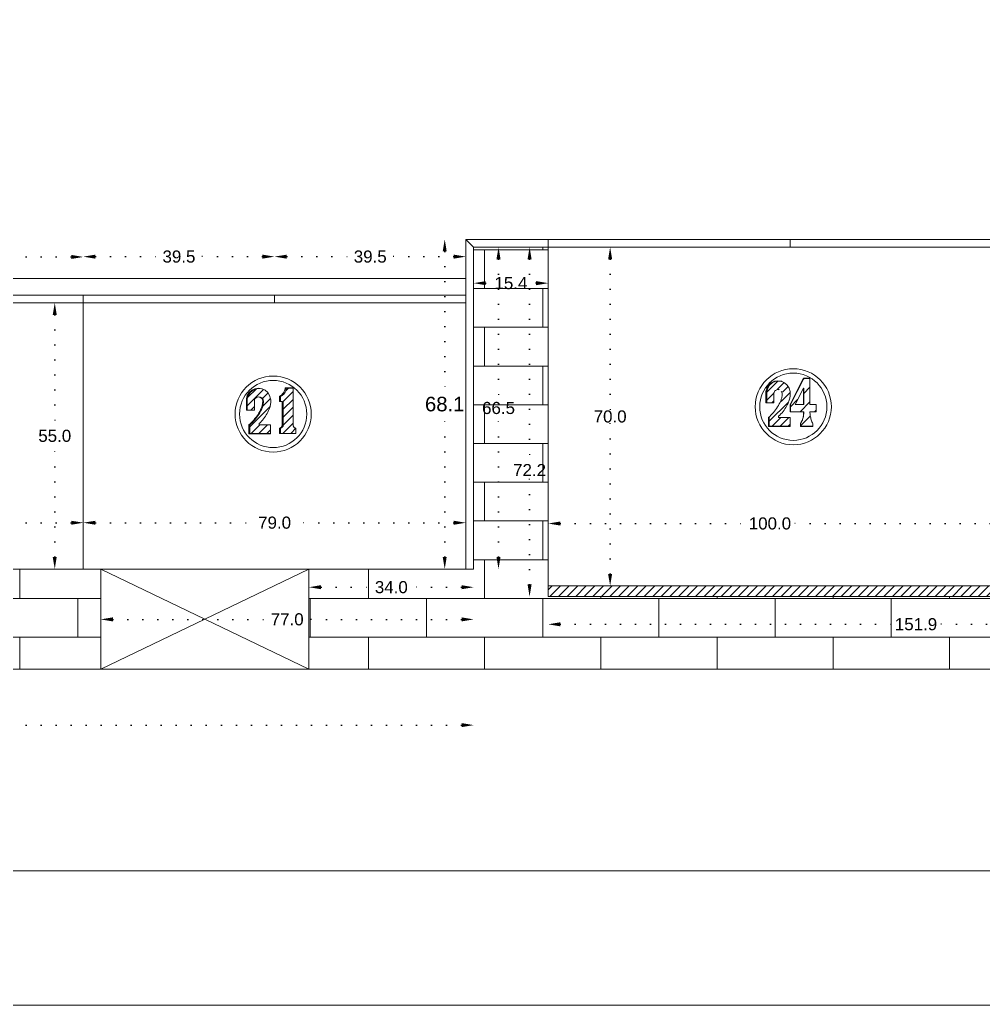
# Model space of a CAD drawing. Header units: inches. Extents: x 104 to 9740, y 936 to 6735.
# Drawn here: x 8268 to 8467, y 1796.2 to 1999.8 of the extents above; entities that cross this region are included whole.
import ezdxf

# ---------------------------------------------------------------- set-up
doc = ezdxf.new("R2010")
doc.units = ezdxf.units.IN
doc.header["$MEASUREMENT"] = 0
doc.linetypes.add('ACAD_ISO07W100', pattern=[3, 0, -3])
doc.styles.get("Standard").update_dxf_attribs({"font": 'arial.ttf'})
doc.dimstyles.new('Copy of Standard', dxfattribs={"dimtxt": 2.5, "dimasz": 2.5, "dimexe": 0.18, "dimexo": 0.0625, "dimgap": 0.09, "dimtad": 0, "dimtih": 1, "dimtoh": 1, "dimdec": 1, "dimzin": 0, "dimdsep": 46, "dimtxsty": 'Standard', "dimcen": 0.09, "dimse1": 1, "dimse2": 1, "dimadec": 0, "dimazin": 0, "dimtfac": 1, "dimtdec": 1, "dimtix": 1, "dimtofl": 0, "dimtmove": 0, "dimatfit": 3, "dimfxl": 1, "dimtolj": 1, "dimtzin": 0, "dimarcsym": 0})
doc.dimstyles.get("Standard").update_dxf_attribs({"dimtxt": 3, "dimasz": 2.5, "dimexe": 0.18, "dimexo": 0.0625, "dimgap": 0.09, "dimtad": 0, "dimtih": 1, "dimtoh": 1, "dimdec": 1, "dimzin": 0, "dimdsep": 46, "dimtxsty": 'Standard', "dimcen": 0.09, "dimse1": 1, "dimse2": 1, "dimadec": 0, "dimazin": 0, "dimtfac": 1, "dimtdec": 1, "dimtix": 1, "dimtofl": 0, "dimtmove": 0, "dimatfit": 0, "dimfxl": 1, "dimtolj": 1, "dimtzin": 0, "dimarcsym": 0})
pattern_1 = [(45, (7660.8823, 2491.3944), (-0.8148213, 0.8148213), [])]

# ---------------------------------------------------------------- blocks, each defined once
blk = doc.blocks.new('*D27')
at = {"color": 0, "linetype": 'ACAD_ISO07W100', "lineweight": -2, "transparency": 16777216}
for p, q in [((8096.45, 1854.07), (8223.52, 1854.07)), ((8359.25, 1854.07), (8232.18, 1854.07))]:
    blk.add_line(p, q, dxfattribs=at)
at = {"color": 0, "transparency": 16777216}
for points in [[(8096.45, 1854.49), (8096.45, 1853.65), (8093.95, 1854.07)], [(8359.25, 1854.49), (8359.25, 1853.65), (8361.75, 1854.07)]]:
    blk.add_solid(points, dxfattribs=at)
at = {"layer": 'Defpoints', "color": 0, "transparency": 16777216}
for p in [(8093.95, 1886.32), (8361.75, 1886.32), (8361.75, 1854.07)]:
    blk.add_point(p, dxfattribs=at)
at = {"color": 0, "lineweight": 20, "transparency": 16777216, "insert": (8227.85, 1854.07), "char_height": 2.5, "attachment_point": 5}
blk.add_mtext('\\A1;267.8', dxfattribs=at)
blk = doc.blocks.new('*D28')
at = {"color": 0, "linetype": 'ACAD_ISO07W100', "lineweight": -2, "transparency": 16777216}
for p, q in [((8366.89, 1950.32), (8366.89, 1920.94)), ((8366.89, 1888.82), (8366.89, 1918.21))]:
    blk.add_line(p, q, dxfattribs=at)
at = {"color": 0, "transparency": 16777216}
for points in [[(8366.47, 1950.32), (8367.3, 1950.32), (8366.89, 1952.82)], [(8366.47, 1888.82), (8367.3, 1888.82), (8366.89, 1886.32)]]:
    blk.add_solid(points, dxfattribs=at)
at = {"layer": 'Defpoints', "color": 0, "transparency": 16777216}
for p in [(8361.75, 1952.82), (8366.89, 1952.82), (8361.75, 1886.32)]:
    blk.add_point(p, dxfattribs=at)
at = {"color": 0, "lineweight": 20, "transparency": 16777216, "insert": (8366.89, 1919.57), "char_height": 2.5, "attachment_point": 5}
blk.add_mtext('\\A1;66.5', dxfattribs=at)
blk = doc.blocks.new('*D29')
at = {"color": 0, "linetype": 'ACAD_ISO07W100', "lineweight": -2, "transparency": 16777216}
for p, q in [((8364.25, 1945.37), (8366.24, 1945.37)), ((8374.65, 1945.37), (8372.66, 1945.37))]:
    blk.add_line(p, q, dxfattribs=at)
at = {"color": 0, "transparency": 16777216}
for points in [[(8364.25, 1945.79), (8364.25, 1944.95), (8361.75, 1945.37)], [(8374.65, 1945.79), (8374.65, 1944.95), (8377.15, 1945.37)]]:
    blk.add_solid(points, dxfattribs=at)
at = {"layer": 'Defpoints', "color": 0, "transparency": 16777216}
for p in [(8361.75, 1952.82), (8377.15, 1952.82), (8377.15, 1945.37)]:
    blk.add_point(p, dxfattribs=at)
at = {"color": 0, "lineweight": 20, "transparency": 16777216, "insert": (8369.45, 1945.37), "char_height": 2.5, "attachment_point": 5}
blk.add_mtext('\\A1;15.4', dxfattribs=at)
blk = doc.blocks.new('*D30')
at = {"color": 0, "linetype": 'ACAD_ISO07W100', "lineweight": -2, "transparency": 16777216}
for p, q in [((8373.3, 1950.32), (8373.3, 1908.1)), ((8373.3, 1883.12), (8373.3, 1905.41))]:
    blk.add_line(p, q, dxfattribs=at)
at = {"color": 0, "transparency": 16777216}
for points in [[(8372.89, 1950.32), (8373.72, 1950.32), (8373.3, 1952.82)], [(8372.89, 1883.12), (8373.72, 1883.12), (8373.3, 1880.62)]]:
    blk.add_solid(points, dxfattribs=at)
at = {"layer": 'Defpoints', "color": 0, "transparency": 16777216}
for p in [(8377.15, 1952.82), (8373.3, 1880.62), (8377.15, 1880.62)]:
    blk.add_point(p, dxfattribs=at)
at = {"color": 0, "lineweight": 20, "transparency": 16777216, "insert": (8373.3, 1906.76), "char_height": 2.5, "attachment_point": 5}
blk.add_mtext('\\A1;72.2', dxfattribs=at)
blk = doc.blocks.new('*D35')
at = {"color": 0, "linetype": 'ACAD_ISO07W100', "lineweight": -2, "transparency": 16777216}
for p, q in [((8330.25, 1882.56), (8341.42, 1882.56)), ((8359.25, 1882.56), (8348.08, 1882.56))]:
    blk.add_line(p, q, dxfattribs=at)
at = {"color": 0, "transparency": 16777216}
for points in [[(8330.25, 1882.98), (8330.25, 1882.14), (8327.75, 1882.56)], [(8359.25, 1882.98), (8359.25, 1882.14), (8361.75, 1882.56)]]:
    blk.add_solid(points, dxfattribs=at)
at = {"layer": 'Defpoints', "color": 0, "transparency": 16777216}
for p in [(8327.75, 1886.32), (8361.75, 1886.32), (8327.75, 1882.56)]:
    blk.add_point(p, dxfattribs=at)
at = {"color": 0, "lineweight": 20, "transparency": 16777216, "insert": (8344.75, 1882.56), "char_height": 2.5, "attachment_point": 5}
blk.add_mtext('\\A1;34.0', dxfattribs=at)
blk = doc.blocks.new('*D36')
at = {"color": 0, "linetype": 'ACAD_ISO07W100', "lineweight": -2, "transparency": 16777216}
for p, q in [((8287.25, 1875.91), (8319.93, 1875.91)), ((8359.25, 1875.91), (8326.57, 1875.91))]:
    blk.add_line(p, q, dxfattribs=at)
at = {"color": 0, "transparency": 16777216}
for points in [[(8287.25, 1876.33), (8287.25, 1875.49), (8284.75, 1875.91)], [(8359.25, 1876.33), (8359.25, 1875.49), (8361.75, 1875.91)]]:
    blk.add_solid(points, dxfattribs=at)
at = {"layer": 'Defpoints', "color": 0, "transparency": 16777216}
for p in [(8284.75, 1886.32), (8361.75, 1886.32), (8284.75, 1875.91)]:
    blk.add_point(p, dxfattribs=at)
at = {"color": 0, "lineweight": 20, "transparency": 16777216, "insert": (8323.25, 1875.91), "char_height": 2.5, "attachment_point": 5}
blk.add_mtext('\\A1;77.0', dxfattribs=at)
blk = doc.blocks.new('*D37')
at = {"color": 0, "linetype": 'ACAD_ISO07W100', "lineweight": -2, "transparency": 16777216}
for p, q in [((8379.65, 1874.9), (8448.91, 1874.9)), ((8526.55, 1874.9), (8457.29, 1874.9))]:
    blk.add_line(p, q, dxfattribs=at)
at = {"color": 0, "transparency": 16777216}
for points in [[(8379.65, 1875.31), (8379.65, 1874.48), (8377.15, 1874.9)], [(8526.55, 1875.31), (8526.55, 1874.48), (8529.05, 1874.9)]]:
    blk.add_solid(points, dxfattribs=at)
at = {"layer": 'Defpoints', "color": 0, "transparency": 16777216}
for p in [(8377.15, 1880.62), (8529.05, 1880.62), (8529.05, 1874.9)]:
    blk.add_point(p, dxfattribs=at)
at = {"color": 0, "lineweight": 20, "transparency": 16777216, "insert": (8453.1, 1874.9), "char_height": 2.5, "attachment_point": 5}
blk.add_mtext('\\A1;151.9', dxfattribs=at)
blk = doc.blocks.new('*D39')
at = {"color": 0, "linetype": 'ACAD_ISO07W100', "lineweight": -2, "transparency": 16777216}
for p, q in [((8283.65, 1950.85), (8297.55, 1950.85)), ((8318.15, 1950.85), (8304.24, 1950.85))]:
    blk.add_line(p, q, dxfattribs=at)
at = {"color": 0, "transparency": 16777216}
for points in [[(8283.65, 1951.26), (8283.65, 1950.43), (8281.15, 1950.85)], [(8318.15, 1951.26), (8318.15, 1950.43), (8320.65, 1950.85)]]:
    blk.add_solid(points, dxfattribs=at)
at = {"layer": 'Defpoints', "color": 0, "transparency": 16777216}
for p in [(8281.15, 1950.85), (8281.15, 1942.92), (8320.65, 1942.92)]:
    blk.add_point(p, dxfattribs=at)
at = {"color": 0, "lineweight": 20, "transparency": 16777216, "insert": (8300.9, 1950.85), "char_height": 2.5, "attachment_point": 5}
blk.add_mtext('\\A1;39.5', dxfattribs=at)
blk = doc.blocks.new('*D40')
at = {"color": 0, "linetype": 'ACAD_ISO07W100', "lineweight": -2, "transparency": 16777216}
for p, q in [((8323.15, 1950.85), (8337.05, 1950.85)), ((8357.65, 1950.85), (8343.74, 1950.85))]:
    blk.add_line(p, q, dxfattribs=at)
at = {"color": 0, "transparency": 16777216}
for points in [[(8323.15, 1951.26), (8323.15, 1950.43), (8320.65, 1950.85)], [(8357.65, 1951.26), (8357.65, 1950.43), (8360.15, 1950.85)]]:
    blk.add_solid(points, dxfattribs=at)
at = {"layer": 'Defpoints', "color": 0, "transparency": 16777216}
for p in [(8360.15, 1954.42), (8320.65, 1950.85), (8320.65, 1942.92)]:
    blk.add_point(p, dxfattribs=at)
at = {"color": 0, "lineweight": 20, "transparency": 16777216, "insert": (8340.4, 1950.85), "char_height": 2.5, "attachment_point": 5}
blk.add_mtext('\\A1;39.5', dxfattribs=at)
blk = doc.blocks.new('*D41')
at = {"color": 0, "linetype": 'ACAD_ISO07W100', "lineweight": -2, "transparency": 16777216}
for p, q in [((8163.65, 1895.88), (8216.96, 1895.88)), ((8278.65, 1895.88), (8225.34, 1895.88))]:
    blk.add_line(p, q, dxfattribs=at)
at = {"color": 0, "transparency": 16777216}
for points in [[(8163.65, 1896.29), (8163.65, 1895.46), (8161.15, 1895.88)], [(8278.65, 1896.29), (8278.65, 1895.46), (8281.15, 1895.88)]]:
    blk.add_solid(points, dxfattribs=at)
at = {"layer": 'Defpoints', "color": 0, "transparency": 16777216}
for p in [(8161.15, 1895.88), (8161.15, 1886.32), (8281.15, 1886.32)]:
    blk.add_point(p, dxfattribs=at)
at = {"color": 0, "lineweight": 20, "transparency": 16777216, "insert": (8221.15, 1895.88), "char_height": 2.5, "attachment_point": 5}
blk.add_mtext('\\A1;120.0', dxfattribs=at)
blk = doc.blocks.new('*D42')
at = {"color": 0, "linetype": 'ACAD_ISO07W100', "lineweight": -2, "transparency": 16777216}
for p, q in [((8283.65, 1895.88), (8317.33, 1895.88)), ((8357.65, 1895.88), (8323.97, 1895.88))]:
    blk.add_line(p, q, dxfattribs=at)
at = {"color": 0, "transparency": 16777216}
for points in [[(8283.65, 1896.29), (8283.65, 1895.46), (8281.15, 1895.88)], [(8357.65, 1896.29), (8357.65, 1895.46), (8360.15, 1895.88)]]:
    blk.add_solid(points, dxfattribs=at)
at = {"layer": 'Defpoints', "color": 0, "transparency": 16777216}
for p in [(8281.15, 1895.88), (8281.15, 1886.32), (8360.15, 1886.32)]:
    blk.add_point(p, dxfattribs=at)
at = {"color": 0, "lineweight": 20, "transparency": 16777216, "insert": (8320.65, 1895.88), "char_height": 2.5, "attachment_point": 5}
blk.add_mtext('\\A1;79.0', dxfattribs=at)
blk = doc.blocks.new('*D45')
at = {"color": 0, "linetype": 'ACAD_ISO07W100', "lineweight": -2, "transparency": 16777216}
for p, q in [((8243.65, 1950.78), (8257.77, 1950.78)), ((8278.65, 1950.78), (8264.53, 1950.78))]:
    blk.add_line(p, q, dxfattribs=at)
at = {"color": 0, "transparency": 16777216}
for points in [[(8243.65, 1951.2), (8243.65, 1950.37), (8241.15, 1950.78)], [(8278.65, 1951.2), (8278.65, 1950.37), (8281.15, 1950.78)]]:
    blk.add_solid(points, dxfattribs=at)
at = {"layer": 'Defpoints', "color": 0, "transparency": 16777216}
for p in [(8281.15, 1950.78), (8241.15, 1942.92), (8281.15, 1942.92)]:
    blk.add_point(p, dxfattribs=at)
at = {"color": 0, "lineweight": 20, "transparency": 16777216, "insert": (8261.15, 1950.78), "char_height": 2.5, "attachment_point": 5}
blk.add_mtext('\\A1;40.0', dxfattribs=at)
blk = doc.blocks.new('*D91')
at = {"color": 0, "linetype": 'ACAD_ISO07W100', "lineweight": -2, "transparency": 16777216}
for p, q in [((8379.65, 1895.72), (8418.76, 1895.72)), ((8474.65, 1895.72), (8427.13, 1895.72))]:
    blk.add_line(p, q, dxfattribs=at)
at = {"color": 0, "transparency": 16777216}
for points in [[(8379.65, 1896.13), (8379.65, 1895.3), (8377.15, 1895.72)], [(8474.65, 1896.13), (8474.65, 1895.3), (8477.15, 1895.72)]]:
    blk.add_solid(points, dxfattribs=at)
at = {"layer": 'Defpoints', "color": 0, "transparency": 16777216}
for p in [(8377.15, 1954.42), (8477.15, 1952.82), (8477.15, 1895.72)]:
    blk.add_point(p, dxfattribs=at)
at = {"color": 0, "lineweight": 20, "transparency": 16777216, "insert": (8422.94, 1895.72), "char_height": 2.5, "attachment_point": 5}
blk.add_mtext('\\A1;100.0', dxfattribs=at)
blk = doc.blocks.new('*D92')
at = {"color": 0, "linetype": 'ACAD_ISO07W100', "lineweight": -2, "transparency": 16777216}
for p, q in [((8389.94, 1950.32), (8389.94, 1919.19)), ((8389.94, 1885.32), (8389.94, 1916.46))]:
    blk.add_line(p, q, dxfattribs=at)
at = {"color": 0, "transparency": 16777216}
for points in [[(8389.52, 1950.32), (8390.35, 1950.32), (8389.94, 1952.82)], [(8389.52, 1885.32), (8390.35, 1885.32), (8389.94, 1882.82)]]:
    blk.add_solid(points, dxfattribs=at)
at = {"layer": 'Defpoints', "color": 0, "transparency": 16777216}
for p in [(8377.15, 1952.82), (8389.94, 1952.82), (8377.15, 1882.82)]:
    blk.add_point(p, dxfattribs=at)
at = {"color": 0, "lineweight": 20, "transparency": 16777216, "insert": (8389.94, 1917.82), "char_height": 2.5, "attachment_point": 5}
blk.add_mtext('\\A1;70.0', dxfattribs=at)
blk = doc.blocks.new('*D712')
at = {"color": 0, "linetype": 'ACAD_ISO07W100', "lineweight": -2, "transparency": 16777216}
for p, q in [((8275.25, 1938.82), (8275.25, 1915.19)), ((8275.25, 1888.82), (8275.25, 1912.46))]:
    blk.add_line(p, q, dxfattribs=at)
at = {"color": 0, "transparency": 16777216}
for points in [[(8274.83, 1938.82), (8275.66, 1938.82), (8275.25, 1941.32)], [(8274.83, 1888.82), (8275.66, 1888.82), (8275.25, 1886.32)]]:
    blk.add_solid(points, dxfattribs=at)
at = {"layer": 'Defpoints', "color": 0, "transparency": 16777216}
for p in [(8281.15, 1941.32), (8275.25, 1886.32), (8281.15, 1886.32)]:
    blk.add_point(p, dxfattribs=at)
at = {"color": 0, "lineweight": 20, "transparency": 16777216, "insert": (8275.25, 1913.82), "char_height": 2.5, "attachment_point": 5}
blk.add_mtext('\\A1;55.0', dxfattribs=at)
blk = doc.blocks.new('*D857')
at = {"color": 0, "linetype": 'ACAD_ISO07W100', "lineweight": -2, "transparency": 16777216}
for p, q in [((8355.78, 1951.92), (8355.78, 1921.99)), ((8355.78, 1888.82), (8355.78, 1918.75))]:
    blk.add_line(p, q, dxfattribs=at)
at = {"color": 0, "transparency": 16777216}
for points in [[(8355.36, 1951.92), (8356.19, 1951.92), (8355.78, 1954.42)], [(8355.36, 1888.82), (8356.19, 1888.82), (8355.78, 1886.32)]]:
    blk.add_solid(points, dxfattribs=at)
at = {"layer": 'Defpoints', "color": 0, "transparency": 16777216}
for p in [(8355.78, 1954.42), (8360.15, 1954.42), (8360.15, 1886.32)]:
    blk.add_point(p, dxfattribs=at)
at = {"color": 0, "lineweight": 20, "transparency": 16777216, "insert": (8355.78, 1920.37), "char_height": 3, "attachment_point": 5}
blk.add_mtext('\\A1;68.1', dxfattribs=at)

msp = doc.modelspace()

# ---------------------------------------------------------------- hatches: boundary and pattern name
at = {"lineweight": 20}
h = msp.add_hatch(dxfattribs=at)
h.set_pattern_fill('AR-BRSTD', color=256, scale=3)
h.paths.add_polyline_path([(8166.45, 2354.42), (8166.45, 2339.62), (8201.95, 2339.62), (8201.95, 2297.22), (8337.45, 2297.22), (8337.45, 2339.72), (8382.65, 2339.72), (8382.65, 2279.22), (8398.35, 2279.22), (8398.35, 2354.42)])
h.paths.add_polyline_path([(7995.45, 2354.42), (7995.45, 2279.72), (8009.85, 2279.72), (8009.85, 2339.62), (8166.45, 2339.62), (8166.45, 2354.42)])
h.paths.add_polyline_path([(7910.25, 2129.02), (7925.25, 2129.02), (7925.25, 2179.02), (8009.85, 2179.02), (8009.85, 2195.42), (7910.25, 2195.42)])
h.paths.add_polyline_path([(8118.95, 1865.62), (8118.95, 1886.32), (8093.95, 1886.32), (8093.95, 1980.22), (7925.25, 1980.22), (7925.25, 2129.02), (7910.25, 2129.02), (7910.25, 1865.62)])
h.paths.add_polyline_path([(8284.75, 1865.62), (8284.75, 1886.32), (8230.95, 1886.32), (8230.95, 1865.62)])
h.paths.add_polyline_path([(8153.95, 1886.32), (8153.95, 1865.62), (8185.95, 1865.62), (8185.95, 1886.32)])
h.paths.add_polyline_path([(8383.91, 2280.65), (8391.96, 2280.65), (8391.96, 2285.8), (8383.91, 2285.8)], flags=24)
h.paths.add_polyline_path([(8383.18, 2306.88), (8391.23, 2306.88), (8391.23, 2312.03), (8383.18, 2312.03)], flags=24)
h.paths.add_polyline_path([(8356.1, 2342.38), (8364.14, 2342.38), (8364.14, 2347.53), (8356.1, 2347.53)], flags=24)
h.paths.add_polyline_path([(8326.72, 2315.88), (8334.77, 2315.88), (8334.77, 2321.03), (8326.72, 2321.03)], flags=24)
h.paths.add_polyline_path([(8209.66, 2315.81), (8217.7, 2315.81), (8217.7, 2320.96), (8209.66, 2320.96)], flags=24)
h.paths.add_polyline_path([(8180.17, 2347.97), (8188.22, 2347.97), (8188.22, 2353.12), (8180.17, 2353.12)], flags=24)
h.paths.add_polyline_path([(8264.58, 2302.43), (8274.57, 2302.43), (8274.57, 2307.59), (8264.58, 2307.59)], flags=24)
h.paths.add_polyline_path([(8101.03, 2341.58), (8111.02, 2341.58), (8111.02, 2346.73), (8101.03, 2346.73)], flags=24)
h.paths.add_polyline_path([(8001.37, 2307.08), (8009.42, 2307.08), (8009.42, 2312.23), (8001.37, 2312.23)], flags=24)
h.paths.add_polyline_path([(7997.77, 2281.94), (8005.82, 2281.94), (8005.82, 2287.09), (7997.77, 2287.09)], flags=24)
h.paths.add_polyline_path([(7999.33, 2184.63), (8007.38, 2184.63), (8007.38, 2189.78), (7999.33, 2189.78)], flags=24)
h.paths.add_polyline_path([(7963.54, 2181), (7971.58, 2181), (7971.58, 2186.15), (7963.54, 2186.15)], flags=24)
h.paths.add_polyline_path([(7914.86, 2151.43), (7922.91, 2151.43), (7922.91, 2156.58), (7914.86, 2156.58)], flags=24)
h.paths.add_polyline_path([(7910.56, 2077.03), (7920.55, 2077.03), (7920.55, 2082.18), (7910.56, 2082.18)], flags=24)
h.paths.add_polyline_path([(8004.49, 1967.93), (8014.48, 1967.93), (8014.48, 1973.08), (8004.49, 1973.08)], flags=24)
h.paths.add_polyline_path([(8080.35, 1930.68), (8088.4, 1930.68), (8088.4, 1935.83), (8080.35, 1935.83)], flags=24)
h.paths.add_polyline_path([(8102.46, 1878.61), (8110.51, 1878.61), (8110.51, 1883.76), (8102.46, 1883.76)], flags=24)
h.paths.add_polyline_path([(8001.29, 1973.19), (8009.33, 1973.19), (8009.33, 1978.34), (8001.29, 1978.34)], flags=24)
h.paths.add_polyline_path([(8416.47, 2314.23), (8424.51, 2314.23), (8424.51, 2319.38), (8416.47, 2319.38)], flags=9)
h.paths.add_polyline_path([(7974.37, 2314.46), (7982.42, 2314.46), (7982.42, 2319.61), (7974.37, 2319.61)], flags=9)
h.paths.add_polyline_path([(8191.22, 2358.59), (8201.21, 2358.59), (8201.21, 2363.74), (8191.22, 2363.74)], flags=9)
h.paths.add_polyline_path([(7984.73, 2234.98), (7992.78, 2234.98), (7992.78, 2240.13), (7984.73, 2240.13)], flags=9)
h.paths.add_polyline_path([(8222.88, 1851.48), (8232.87, 1851.48), (8232.87, 1856.63), (8222.88, 1856.63)], flags=9)
h.paths.add_polyline_path([(8362.87, 1916.98), (8370.91, 1916.98), (8370.91, 1922.13), (8362.87, 1922.13)], flags=9)
h.paths.add_polyline_path([(8365.32, 1942.77), (8373.37, 1942.77), (8373.37, 1947.93), (8365.32, 1947.93)], flags=9)
h.paths.add_polyline_path([(8369.29, 1904.14), (8377.34, 1904.14), (8377.34, 1909.29), (8369.29, 1909.29)], flags=9)
h.paths.add_polyline_path([(8119.94, 1870.03), (8127.99, 1870.03), (8127.99, 1875.18), (8119.94, 1875.18)], flags=9)
h.paths.add_polyline_path([(8135.94, 1865.83), (8143.98, 1865.83), (8143.98, 1870.98), (8135.94, 1870.98)], flags=9)
h.paths.add_polyline_path([(8157.35, 1858.18), (8167.34, 1858.18), (8167.34, 1863.33), (8157.35, 1863.33)], flags=9)
h.paths.add_polyline_path([(8340.74, 1879.97), (8348.78, 1879.97), (8348.78, 1885.12), (8340.74, 1885.12)], flags=9)
h.paths.add_polyline_path([(8319.23, 1873.32), (8327.27, 1873.32), (8327.27, 1878.47), (8319.23, 1878.47)], flags=9)
h.paths.add_polyline_path([(8447.99, 1872.3), (8457.98, 1872.3), (8457.98, 1877.46), (8447.99, 1877.46)], flags=9)
h.paths.add_polyline_path([(8557.49, 1898.87), (8565.54, 1898.87), (8565.54, 1904.03), (8557.49, 1904.03)], flags=9)
h.paths.add_polyline_path([(8532.68, 1894.18), (8540.72, 1894.18), (8540.72, 1899.33), (8532.68, 1899.33)], flags=9)
h.paths.add_polyline_path([(8582.93, 1886.68), (8590.98, 1886.68), (8590.98, 1891.83), (8582.93, 1891.83)], flags=9)
h.paths.add_polyline_path([(8296.87, 1948.26), (8304.92, 1948.26), (8304.92, 1953.41), (8296.87, 1953.41)], flags=9)
h.paths.add_polyline_path([(8336.37, 1948.26), (8344.42, 1948.26), (8344.42, 1953.41), (8336.37, 1953.41)], flags=9)
h.paths.add_polyline_path([(8216.05, 1893.28), (8226.04, 1893.28), (8226.04, 1898.43), (8216.05, 1898.43)], flags=9)
h.paths.add_polyline_path([(8316.63, 1893.28), (8324.67, 1893.28), (8324.67, 1898.43), (8316.63, 1898.43)], flags=9)
h.paths.add_polyline_path([(8177.19, 1948.19), (8185.23, 1948.19), (8185.23, 1953.34), (8177.19, 1953.34)], flags=9)
h.paths.add_polyline_path([(8217.19, 1948.19), (8225.23, 1948.19), (8225.23, 1953.34), (8217.19, 1953.34)], flags=9)
h.paths.add_polyline_path([(8257.19, 1948.19), (8265.23, 1948.19), (8265.23, 1953.34), (8257.19, 1953.34)], flags=9)
h.paths.add_polyline_path([(8124.34, 1893.56), (8132.39, 1893.56), (8132.39, 1898.71), (8124.34, 1898.71)], flags=9)
h.paths.add_polyline_path([(8015.73, 1980.83), (8021.83, 1980.83), (8021.83, 1985.98), (8015.73, 1985.98)], flags=25)
h.paths.add_polyline_path([(7930.21, 2047.03), (7940.2, 2047.03), (7940.2, 2052.18), (7930.21, 2052.18)], flags=25)
h.paths.add_polyline_path([(7930.93, 2143.23), (7938.98, 2143.23), (7938.98, 2148.38), (7930.93, 2148.38)], flags=25)
h.paths.add_polyline_path([(7964.35, 2104.46), (7972.39, 2104.46), (7972.39, 2109.62), (7964.35, 2109.62)], flags=25)
h.paths.add_polyline_path([(8016.16, 2174.83), (8022.26, 2174.83), (8022.26, 2179.98), (8016.16, 2179.98)], flags=9)
h.paths.add_polyline_path([(7963.84, 2164.89), (7971.89, 2164.89), (7971.89, 2170.04), (7963.84, 2170.04)], flags=25)
h.paths.add_polyline_path([(8044.72, 1985.55), (8052.77, 1985.55), (8052.77, 1990.7), (8044.72, 1990.7)], flags=25)
h.paths.add_polyline_path([(8032.2, 2328.44), (8040.25, 2328.44), (8040.25, 2333.59), (8032.2, 2333.59)], flags=25)
h.paths.add_polyline_path([(8101.89, 2328.44), (8109.93, 2328.44), (8109.93, 2333.59), (8101.89, 2333.59)], flags=25)
h.paths.add_polyline_path([(8171.65, 2328.44), (8179.7, 2328.44), (8179.7, 2333.59), (8171.65, 2333.59)], flags=25)
h.paths.add_polyline_path([(8294.02, 2289.29), (8302.07, 2289.29), (8302.07, 2294.44), (8294.02, 2294.44)], flags=25)
h.paths.add_polyline_path([(8199.14, 2251.71), (8205.25, 2251.71), (8205.25, 2256.86), (8199.14, 2256.86)], flags=9)
h.paths.add_polyline_path([(8222.09, 2289.29), (8230.13, 2289.29), (8230.13, 2294.44), (8222.09, 2294.44)], flags=25)
h.paths.add_polyline_path([(8222.09, 2248.8), (8230.13, 2248.8), (8230.13, 2253.96), (8222.09, 2253.96)], flags=9)
h.paths.add_polyline_path([(8267.09, 2248.8), (8275.13, 2248.8), (8275.13, 2253.96), (8267.09, 2253.96)], flags=9)
h.paths.add_polyline_path([(8312.09, 2248.8), (8320.13, 2248.8), (8320.13, 2253.96), (8312.09, 2253.96)], flags=9)
h.paths.add_polyline_path([(8251.58, 2274.63), (8259.63, 2274.63), (8259.63, 2279.78), (8251.58, 2279.78)], flags=9)
h.paths.add_polyline_path([(8155.31, 2309.53), (8163.36, 2309.53), (8163.36, 2314.68), (8155.31, 2314.68)], flags=25)
h.paths.add_polyline_path([(8341.03, 2294.63), (8349.08, 2294.63), (8349.08, 2299.78), (8341.03, 2299.78)], flags=25)
h.paths.add_polyline_path([(8354.14, 2248.81), (8362.19, 2248.81), (8362.19, 2253.96), (8354.14, 2253.96)], flags=9)
h.paths.add_polyline_path([(8383.12, 2248.8), (8391.17, 2248.8), (8391.17, 2253.96), (8383.12, 2253.96)], flags=9)
h.paths.add_polyline_path([(8394.39, 2249.01), (8400.49, 2249.01), (8400.49, 2254.16), (8394.39, 2254.16)], flags=9)
h.paths.add_polyline_path([(8400.55, 2264.83), (8408.59, 2264.83), (8408.59, 2269.98), (8400.55, 2269.98)], flags=9)
h.paths.add_polyline_path([(8377.59, 2265.13), (8385.64, 2265.13), (8385.64, 2270.28), (8377.59, 2270.28)], flags=9)
h.paths.add_polyline_path([(8015.31, 2185.43), (8023.35, 2185.43), (8023.35, 2190.58), (8015.31, 2190.58)], flags=9)
h.paths.add_polyline_path([(8014.15, 2306.28), (8022.2, 2306.28), (8022.2, 2311.43), (8014.15, 2311.43)], flags=25)
h.paths.add_polyline_path([(8191.79, 2273.83), (8199.84, 2273.83), (8199.84, 2278.98), (8191.79, 2278.98)], flags=9)
h.paths.add_polyline_path([(8225.04, 2123.2), (8233.08, 2123.2), (8233.08, 2128.35), (8225.04, 2128.35)], flags=9)
h.paths.add_polyline_path([(8225.04, 2141.43), (8233.08, 2141.43), (8233.08, 2146.58), (8225.04, 2146.58)], flags=9)
h.paths.add_polyline_path([(8275.04, 2141.43), (8283.08, 2141.43), (8283.08, 2146.58), (8275.04, 2146.58)], flags=9)
h.paths.add_polyline_path([(8325.04, 2141.43), (8333.08, 2141.43), (8333.08, 2146.58), (8325.04, 2146.58)], flags=9)
h.paths.add_polyline_path([(8189.9, 2098.38), (8197.95, 2098.38), (8197.95, 2103.53), (8189.9, 2103.53)], flags=9)
h.paths.add_polyline_path([(8200.09, 2055.9), (8206.19, 2055.9), (8206.19, 2061.05), (8200.09, 2061.05)], flags=9)
h.paths.add_polyline_path([(8225.04, 2055.9), (8233.08, 2055.9), (8233.08, 2061.05), (8225.04, 2061.05)], flags=9)
h.paths.add_polyline_path([(8275.04, 2055.9), (8283.08, 2055.9), (8283.08, 2061.05), (8275.04, 2061.05)], flags=9)
h.paths.add_polyline_path([(8325.04, 2055.9), (8333.08, 2055.9), (8333.08, 2061.05), (8325.04, 2061.05)], flags=9)
h.paths.add_polyline_path([(8351.69, 2055.9), (8357.79, 2055.9), (8357.79, 2061.05), (8351.69, 2061.05)], flags=9)
h.paths.add_polyline_path([(8208.49, 2098.38), (8216.54, 2098.38), (8216.54, 2103.53), (8208.49, 2103.53)], flags=9)
h.paths.add_polyline_path([(8298.95, 2123.1), (8308.94, 2123.1), (8308.94, 2128.25), (8298.95, 2128.25)], flags=9)
h.paths.add_polyline_path([(8391.64, 2107.32), (8399.69, 2107.32), (8399.69, 2112.48), (8391.64, 2112.48)], flags=9)
h.paths.add_polyline_path([(8451.69, 2107.18), (8459.73, 2107.18), (8459.73, 2112.33), (8451.69, 2112.33)], flags=9)
h.paths.add_polyline_path([(8425.61, 2098.38), (8433.66, 2098.38), (8433.66, 2103.53), (8425.61, 2103.53)], flags=9)
h.paths.add_polyline_path([(8417.84, 1893.12), (8427.83, 1893.12), (8427.83, 1898.27), (8417.84, 1898.27)], flags=9)
h.paths.add_polyline_path([(8385.91, 1915.23), (8393.96, 1915.23), (8393.96, 1920.38), (8385.91, 1920.38)], flags=9)
h.paths.add_polyline_path([(8498.14, 1893.12), (8506.18, 1893.12), (8506.18, 1898.27), (8498.14, 1898.27)], flags=9)
h.paths.add_polyline_path([(8271.23, 1911.23), (8279.28, 1911.23), (8279.28, 1916.38), (8271.23, 1916.38)], flags=9)
h.paths.add_polyline_path([(8491.46, 2101.78), (8501.45, 2101.78), (8501.45, 2106.93), (8491.46, 2106.93)], flags=9)
h.paths.add_polyline_path([(8339.99, 2043.14), (8349.98, 2043.14), (8349.98, 2048.3), (8339.99, 2048.3)], flags=9)
h = msp.add_hatch(dxfattribs=at)
h.set_pattern_fill('AR-BRSTD', color=256, scale=3)
h.paths.add_polyline_path([(8593.65, 1865.62), (8593.65, 1912.92), (8529.05, 1912.92), (8529.05, 1880.62), (8377.85, 1880.62), (8377.15, 1880.62), (8377.15, 1952.82), (8361.75, 1952.82), (8361.75, 1886.32), (8327.75, 1886.32), (8327.75, 1865.62)])
h.paths.add_polyline_path([(8362.87, 1916.98), (8370.91, 1916.98), (8370.91, 1922.13), (8362.87, 1922.13)], flags=24)
h.paths.add_polyline_path([(8365.32, 1942.77), (8373.37, 1942.77), (8373.37, 1947.93), (8365.32, 1947.93)], flags=24)
h.paths.add_polyline_path([(8369.29, 1904.14), (8377.34, 1904.14), (8377.34, 1909.29), (8369.29, 1909.29)], flags=24)
h.paths.add_polyline_path([(8340.74, 1879.97), (8348.78, 1879.97), (8348.78, 1885.12), (8340.74, 1885.12)], flags=24)
h.paths.add_polyline_path([(8447.99, 1872.3), (8457.98, 1872.3), (8457.98, 1877.46), (8447.99, 1877.46)], flags=24)
h.paths.add_polyline_path([(8557.49, 1898.87), (8565.54, 1898.87), (8565.54, 1904.03), (8557.49, 1904.03)], flags=24)
h.paths.add_polyline_path([(8532.68, 1894.18), (8540.72, 1894.18), (8540.72, 1899.33), (8532.68, 1899.33)], flags=24)
h.paths.add_polyline_path([(8582.93, 1886.68), (8590.98, 1886.68), (8590.98, 1891.83), (8582.93, 1891.83)], flags=24)
h = msp.add_hatch(dxfattribs=at)
h.set_pattern_fill('ANSI31', color=256, scale=9.218651)
h.set_pattern_definition([(45, (7786.8753, 2493.3478), (-0.8148213, 0.8148213), [])])
h.paths.add_polyline_path([(8427.1, 1917.6), (8424.74, 1917.6), (8424.74, 1917.88), (8424.98, 1918.11), (8425.21, 1918.35), (8425.44, 1918.6), (8425.65, 1918.86), (8425.85, 1919.12), (8426.03, 1919.4), (8426.21, 1919.68), (8426.38, 1919.97), (8426.53, 1920.26), (8426.67, 1920.56), (8426.8, 1920.87), (8426.84, 1920.99), (8426.92, 1921.18), (8426.98, 1921.38), (8427.03, 1921.58), (8427.07, 1921.78), (8427.1, 1921.98), (8427.12, 1922.18), (8427.13, 1922.39), (8427.13, 1922.59), (8427.12, 1922.8), (8427.1, 1923), (8426.9, 1923.7), (8426.51, 1924.31), (8425.97, 1924.79), (8425.38, 1925.06), (8424.76, 1925.15), (8424.05, 1925.05), (8423.4, 1924.75), (8422.86, 1924.27), (8422.48, 1923.67), (8422.28, 1922.98), (8422.29, 1922.26), (8422.29, 1920.62), (8423.77, 1920.62), (8423.77, 1922.78), (8423.9, 1923.04), (8424.09, 1923.23), (8424.33, 1923.35), (8424.6, 1923.39), (8424.76, 1923.36), (8424.86, 1923.35), (8424.87, 1923.35), (8425.02, 1923.32), (8425.26, 1923.2), (8425.45, 1923.02), (8425.57, 1922.79), (8425.62, 1922.53), (8425.62, 1922.36), (8425.61, 1922.19), (8425.6, 1922.03), (8425.57, 1921.86), (8425.54, 1921.7), (8425.5, 1921.53), (8425.45, 1921.37), (8425.4, 1921.22), (8425.33, 1921.06), (8425.26, 1920.91), (8425.18, 1920.74), (8425.02, 1920.42), (8424.85, 1920.1), (8424.67, 1919.8), (8424.47, 1919.5), (8424.26, 1919.2), (8424.05, 1918.92), (8423.82, 1918.65), (8423.58, 1918.38), (8423.33, 1918.12), (8423.08, 1917.87), (8422.81, 1917.63), (8422.81, 1915.81), (8427.1, 1915.81)])
h = msp.add_hatch(dxfattribs=at)
h.set_pattern_fill('ANSI31', color=256, scale=17)
h.set_pattern_definition([(45, (7409.814, 2807.7699), (-1.502602, 1.502602), [])])
h.paths.add_polyline_path([(8431.2, 1925.68), (8429.92, 1925.68), (8427.16, 1920.31), (8427.16, 1918.81), (8429.92, 1918.81), (8429.92, 1918.58), (8429.92, 1918.39), (8429.9, 1918.19), (8429.88, 1918), (8429.85, 1917.81), (8429.8, 1917.62), (8429.75, 1917.44), (8429.69, 1917.26), (8429.63, 1917.07), (8429.55, 1916.9), (8429.46, 1916.73), (8429.37, 1916.56), (8429.27, 1916.39), (8429.27, 1915.81), (8431.79, 1915.81), (8431.79, 1916.35), (8431.7, 1916.54), (8431.61, 1916.73), (8431.54, 1916.93), (8431.47, 1917.13), (8431.41, 1917.33), (8431.36, 1917.53), (8431.31, 1917.74), (8431.27, 1917.95), (8431.24, 1918.15), (8431.22, 1918.36), (8431.21, 1918.57), (8431.2, 1918.81), (8432.52, 1918.81), (8432.52, 1920.31), (8431.2, 1920.31)])
h.paths.add_polyline_path([(8429.89, 1923.68), (8429.92, 1923.65), (8429.92, 1920.31), (8429.89, 1920.31), (8428.13, 1920.31)], flags=16)
h = msp.add_hatch(dxfattribs=at)
h.set_pattern_fill('ANSI31', color=256, scale=9.218651)
h.set_pattern_definition(pattern_1)
h.paths.add_polyline_path([(8319.83, 1916.08), (8317.47, 1916.08), (8317.47, 1916.36), (8317.71, 1916.59), (8317.94, 1916.83), (8318.16, 1917.08), (8318.37, 1917.33), (8318.57, 1917.6), (8318.76, 1917.87), (8318.94, 1918.16), (8319.1, 1918.44), (8319.26, 1918.74), (8319.4, 1919.04), (8319.53, 1919.35), (8319.57, 1919.47), (8319.64, 1919.66), (8319.7, 1919.86), (8319.76, 1920.06), (8319.8, 1920.26), (8319.83, 1920.46), (8319.85, 1920.66), (8319.86, 1920.87), (8319.86, 1921.08), (8319.85, 1921.28), (8319.83, 1921.49), (8319.63, 1922.18), (8319.24, 1922.79), (8318.7, 1923.27), (8318.1, 1923.54), (8317.49, 1923.63), (8316.78, 1923.53), (8316.12, 1923.23), (8315.59, 1922.76), (8315.2, 1922.15), (8315, 1921.46), (8315.01, 1920.75), (8315.01, 1919.1), (8316.49, 1919.1), (8316.49, 1921.26), (8316.63, 1921.52), (8316.82, 1921.71), (8317.06, 1921.83), (8317.32, 1921.87), (8317.49, 1921.84), (8317.58, 1921.83), (8317.59, 1921.83), (8317.75, 1921.8), (8317.98, 1921.69), (8318.17, 1921.5), (8318.3, 1921.27), (8318.34, 1921.01), (8318.34, 1920.84), (8318.34, 1920.67), (8318.32, 1920.51), (8318.3, 1920.34), (8318.26, 1920.18), (8318.22, 1920.01), (8318.18, 1919.85), (8318.12, 1919.7), (8318.06, 1919.54), (8317.99, 1919.39), (8317.91, 1919.21), (8317.75, 1918.9), (8317.58, 1918.58), (8317.39, 1918.27), (8317.2, 1917.97), (8316.99, 1917.68), (8316.77, 1917.4), (8316.54, 1917.12), (8316.3, 1916.86), (8316.06, 1916.6), (8315.8, 1916.35), (8315.53, 1916.11), (8315.53, 1914.28), (8319.83, 1914.28)])
h = msp.add_hatch(dxfattribs=at)
h.set_pattern_fill('ANSI31', color=256, scale=9.218651)
h.set_pattern_definition(pattern_1)
h.paths.add_polyline_path([(8324.9, 1915.44), (8324.83, 1915.47), (8324.76, 1915.51), (8324.7, 1915.56), (8324.65, 1915.61), (8324.6, 1915.67), (8324.56, 1915.74), (8324.53, 1915.81), (8324.51, 1915.88), (8324.5, 1915.96), (8324.49, 1916.04), (8324.49, 1923.68), (8323.06, 1923.68), (8323.04, 1923.5), (8323, 1923.32), (8322.95, 1923.15), (8322.88, 1922.98), (8322.8, 1922.82), (8322.71, 1922.67), (8322.6, 1922.53), (8322.48, 1922.39), (8322.35, 1922.27), (8322.21, 1922.16), (8322.06, 1922.06), (8321.9, 1921.97), (8321.9, 1920.89), (8322.21, 1920.89), (8322.45, 1920.87), (8322.45, 1916.07), (8322.44, 1915.99), (8322.42, 1915.92), (8322.4, 1915.85), (8322.37, 1915.78), (8322.33, 1915.72), (8322.28, 1915.66), (8322.23, 1915.61), (8322.17, 1915.56), (8322.11, 1915.52), (8322.04, 1915.48), (8321.97, 1915.45), (8321.9, 1915.43), (8321.9, 1914.33), (8325.05, 1914.33), (8325.05, 1915.4), (8324.97, 1915.41)])
h = msp.add_hatch(dxfattribs=at)
h.set_pattern_fill('ANSI31', color=256, scale=10)
h.set_pattern_definition([(45, (6465.0806, 0), (-0.8838835, 0.8838835), [])])
h.paths.add_polyline_path([(8529.05, 1912.92), (8527.15, 1912.92), (8527.15, 1882.82), (8377.15, 1882.82), (8377.15, 1880.62), (8529.05, 1880.62)])

# ---------------------------------------------------------------- linework, layer by layer
for p, q in [((8360.15, 1954.42), (8360.15, 1886.32)), ((8377.15, 1954.42), (8360.15, 1954.42)), ((8360.15, 1954.42), (8361.75, 1952.82)), ((8377.15, 1952.82), (8361.75, 1952.82)), ((8361.75, 1952.82), (8361.75, 1886.32)), ((8377.15, 1954.42), (8377.15, 1952.82)), ((8377.15, 1954.42), (8544.15, 1954.42)), ((8377.15, 1880.62), (8377.15, 1952.82)), ((8377.15, 1952.82), (8527.15, 1952.82)), ((8427.15, 1952.82), (8427.15, 1954.42)), ((8360.15, 1946.32), (8093.95, 1946.32)), ((8360.15, 1942.92), (8161.15, 1942.92)), ((8281.15, 1886.32), (8281.15, 1942.92)), ((8320.65, 1941.32), (8320.65, 1942.92)), ((8281.15, 1941.32), (8161.15, 1941.32)), ((8281.15, 1941.32), (8360.15, 1941.32)), ((8429.92, 1925.68), (8431.2, 1925.68)), ((8429.89, 1920.31), (8429.89, 1923.68)), ((8321.9, 1921.97), (8321.9, 1920.89)), ((8321.9, 1914.33), (8325.05, 1914.33)), ((8361.75, 1886.32), (8093.95, 1886.32)), ((8361.75, 1886.32), (8284.75, 1886.32)), ((8284.75, 1886.32), (8284.75, 1865.62)), ((8284.75, 1865.62), (8327.75, 1886.32)), ((8327.75, 1865.62), (8284.75, 1886.32)), ((8361.75, 1886.32), (8327.75, 1886.32)), ((8327.75, 1886.32), (8327.75, 1865.62)), ((8377.15, 1882.82), (8527.15, 1882.82)), ((8529.05, 1880.62), (8377.15, 1880.62)), ((8529.05, 1880.62), (8377.85, 1880.62)), ((8593.65, 1865.62), (7910.25, 1865.62))]:
    msp.add_line(p, q, dxfattribs=at)
for points in [[(7866.39, 1796.19), (8767.62, 1796.19), (8767.62, 2433.43), (7866.39, 2433.43)], [(7874.84, 1823.94), (8758.92, 1823.94), (8757.5, 2398.71), (7873.41, 2398.71)], [(8428.13, 1920.31), (8429.89, 1923.68), (8429.92, 1923.65), (8429.92, 1920.31), (8429.89, 1920.31)]]:
    msp.add_lwpolyline(points, close=True, dxfattribs=at)
for points in [[(8422.1, 1920.62), (8422.1, 1922.28), (8422.09, 1923), (8422.29, 1923.7), (8422.68, 1924.31), (8423.22, 1924.79), (8423.88, 1925.09), (8424.6, 1925.19), (8425.31, 1925.09), (8425.38, 1925.06), (8425.97, 1924.79), (8426.51, 1924.31), (8426.9, 1923.7), (8427.1, 1923), (8427.12, 1922.8), (8427.13, 1922.59), (8427.13, 1922.39), (8427.12, 1922.18), (8427.1, 1921.98), (8427.07, 1921.78), (8427.03, 1921.58), (8426.98, 1921.38), (8426.92, 1921.18), (8426.84, 1920.99), (8426.8, 1920.87), (8426.67, 1920.56), (8426.53, 1920.26), (8426.38, 1919.97), (8426.21, 1919.68), (8426.03, 1919.4), (8425.85, 1919.12), (8425.65, 1918.86), (8425.44, 1918.6), (8425.21, 1918.35), (8424.98, 1918.11), (8424.74, 1917.88), (8424.74, 1917.6), (8427.1, 1917.6), (8427.1, 1915.81), (8427.1, 1915.76), (8422.63, 1915.76)], [(8422.29, 1920.62), (8422.29, 1922.26), (8422.28, 1922.98), (8422.48, 1923.67), (8422.86, 1924.27), (8423.4, 1924.75), (8424.05, 1925.05), (8424.76, 1925.15), (8425.38, 1925.06)], [(8427.1, 1918.78), (8427.1, 1920.31), (8429.89, 1925.73)], [(8431.2, 1918.78), (8432.52, 1918.78), (8432.52, 1918.81), (8432.52, 1920.31), (8431.2, 1920.31), (8431.2, 1925.68), (8431.2, 1925.73), (8429.89, 1925.73), (8429.92, 1925.68), (8427.16, 1920.31), (8427.16, 1918.81)], [(8314.82, 1919.1), (8314.82, 1920.76), (8314.82, 1921.49), (8315.01, 1922.18), (8315.4, 1922.79), (8315.95, 1923.27), (8316.6, 1923.57), (8317.32, 1923.68), (8318.04, 1923.57), (8318.1, 1923.54), (8318.7, 1923.27), (8319.24, 1922.79), (8319.63, 1922.18), (8319.83, 1921.49), (8319.85, 1921.28), (8319.86, 1921.08), (8319.86, 1920.87), (8319.85, 1920.66), (8319.83, 1920.46), (8319.8, 1920.26), (8319.76, 1920.06), (8319.7, 1919.86), (8319.64, 1919.66), (8319.57, 1919.47), (8319.53, 1919.35), (8319.4, 1919.04), (8319.26, 1918.74), (8319.1, 1918.44), (8318.94, 1918.16), (8318.76, 1917.87), (8318.57, 1917.6), (8318.37, 1917.33), (8318.16, 1917.08), (8317.94, 1916.83), (8317.71, 1916.59), (8317.47, 1916.36), (8317.47, 1916.08), (8319.83, 1916.08), (8319.83, 1914.28), (8319.83, 1914.24), (8315.35, 1914.24)], [(8315.01, 1919.1), (8315.01, 1920.75), (8315, 1921.46), (8315.2, 1922.15), (8315.59, 1922.76), (8316.12, 1923.23), (8316.78, 1923.53), (8317.49, 1923.63), (8318.1, 1923.54)], [(8321.66, 1914.28), (8325.05, 1914.28), (8325.05, 1914.33), (8325.05, 1915.4), (8324.97, 1915.41), (8324.9, 1915.44), (8324.83, 1915.47), (8324.76, 1915.51), (8324.7, 1915.56), (8324.65, 1915.61), (8324.6, 1915.67), (8324.56, 1915.74), (8324.53, 1915.81), (8324.51, 1915.88), (8324.5, 1915.96), (8324.49, 1916.04), (8324.49, 1923.68), (8324.49, 1923.72), (8322.83, 1923.72), (8322.8, 1923.54), (8322.77, 1923.36), (8322.72, 1923.19), (8322.65, 1923.02), (8322.57, 1922.86), (8322.47, 1922.71), (8322.36, 1922.56), (8322.24, 1922.42), (8322.11, 1922.3), (8321.97, 1922.19), (8321.82, 1922.09), (8321.66, 1922), (8321.66, 1920.89), (8321.9, 1920.89), (8322.21, 1920.89), (8322.21, 1916.04), (8322.2, 1915.96), (8322.19, 1915.89), (8322.16, 1915.82), (8322.13, 1915.75), (8322.09, 1915.69), (8322.04, 1915.63), (8321.99, 1915.57), (8321.93, 1915.52), (8321.87, 1915.48), (8321.8, 1915.44), (8321.73, 1915.42), (8321.66, 1915.4), (8321.66, 1914.28), (8321.9, 1914.33), (8321.9, 1915.43), (8321.97, 1915.45), (8322.04, 1915.48), (8322.11, 1915.52), (8322.17, 1915.56), (8322.23, 1915.61), (8322.28, 1915.66), (8322.33, 1915.72), (8322.37, 1915.78), (8322.4, 1915.85), (8322.42, 1915.92), (8322.44, 1915.99), (8322.45, 1916.07), (8322.45, 1920.87), (8322.21, 1920.89)], [(8321.66, 1922), (8321.9, 1921.97), (8322.06, 1922.06), (8322.21, 1922.16), (8322.35, 1922.27), (8322.48, 1922.39), (8322.6, 1922.53), (8322.71, 1922.67), (8322.8, 1922.82), (8322.88, 1922.98), (8322.95, 1923.15), (8323, 1923.32), (8323.04, 1923.5), (8323.06, 1923.68)], [(8322.83, 1923.72), (8323.06, 1923.68), (8324.49, 1923.68)], [(8422.1, 1920.62), (8422.29, 1920.62), (8423.77, 1920.62), (8423.77, 1922.74), (8423.78, 1922.81), (8423.91, 1923.05), (8424.1, 1923.23), (8424.34, 1923.35), (8424.6, 1923.39), (8424.76, 1923.37), (8424.86, 1923.35), (8424.87, 1923.35)], [(8425.29, 1923.04), (8425.42, 1922.81), (8425.46, 1922.55), (8425.46, 1922.38), (8425.46, 1922.21), (8425.44, 1922.04), (8425.42, 1921.87), (8425.38, 1921.71), (8425.34, 1921.54), (8425.29, 1921.38), (8425.24, 1921.22), (8425.18, 1921.07), (8425.1, 1920.91), (8425.02, 1920.74), (8424.86, 1920.41), (8424.69, 1920.1), (8424.5, 1919.79), (8424.3, 1919.49), (8424.1, 1919.19), (8423.88, 1918.9), (8423.65, 1918.63), (8423.41, 1918.36), (8423.15, 1918.1), (8422.89, 1917.84), (8422.63, 1917.6), (8422.63, 1915.76), (8422.81, 1915.81), (8427.1, 1915.81)], [(8314.82, 1919.1), (8315.01, 1919.1), (8316.49, 1919.1), (8316.49, 1921.22), (8316.5, 1921.29), (8316.63, 1921.52), (8316.82, 1921.71), (8317.06, 1921.83), (8317.32, 1921.87), (8317.49, 1921.84), (8317.58, 1921.83), (8317.59, 1921.83)], [(8318.01, 1921.52), (8318.14, 1921.29), (8318.19, 1921.03), (8318.19, 1920.86), (8318.18, 1920.69), (8318.16, 1920.52), (8318.14, 1920.35), (8318.11, 1920.19), (8318.07, 1920.02), (8318.02, 1919.86), (8317.96, 1919.7), (8317.9, 1919.54), (8317.83, 1919.39), (8317.75, 1919.22), (8317.59, 1918.89), (8317.41, 1918.58), (8317.23, 1918.27), (8317.03, 1917.96), (8316.82, 1917.67), (8316.6, 1917.38), (8316.37, 1917.1), (8316.13, 1916.83), (8315.88, 1916.57), (8315.62, 1916.32), (8315.35, 1916.08), (8315.35, 1914.24), (8315.53, 1914.28), (8319.83, 1914.28)], [(8318.01, 1921.52), (8317.82, 1921.71), (8317.59, 1921.83), (8317.75, 1921.8), (8317.98, 1921.69), (8318.17, 1921.5), (8318.3, 1921.27), (8318.34, 1921.01), (8318.34, 1920.84), (8318.34, 1920.67), (8318.32, 1920.51), (8318.3, 1920.34), (8318.26, 1920.18), (8318.22, 1920.01), (8318.18, 1919.85), (8318.12, 1919.7), (8318.06, 1919.54), (8317.99, 1919.39), (8317.91, 1919.21), (8317.75, 1918.9), (8317.58, 1918.58), (8317.39, 1918.27), (8317.2, 1917.97), (8316.99, 1917.68), (8316.77, 1917.4), (8316.54, 1917.12), (8316.3, 1916.86), (8316.06, 1916.6), (8315.8, 1916.35), (8315.53, 1916.11)], [(8429.89, 1918.78), (8427.1, 1918.78), (8427.16, 1918.81), (8429.92, 1918.81)], [(8432.52, 1918.81), (8431.23, 1918.81), (8431.2, 1918.78), (8431.21, 1918.57), (8431.22, 1918.36), (8431.24, 1918.15), (8431.27, 1917.95), (8431.31, 1917.74), (8431.36, 1917.53), (8431.41, 1917.33), (8431.47, 1917.13), (8431.54, 1916.93), (8431.61, 1916.73), (8431.7, 1916.54), (8431.79, 1916.35), (8431.79, 1915.81), (8431.79, 1915.76), (8429.23, 1915.76), (8429.23, 1916.35), (8429.33, 1916.51), (8429.42, 1916.68), (8429.51, 1916.86), (8429.59, 1917.04), (8429.66, 1917.22), (8429.72, 1917.4), (8429.77, 1917.59), (8429.81, 1917.78), (8429.84, 1917.97), (8429.87, 1918.17), (8429.88, 1918.36), (8429.89, 1918.56)], [(8429.89, 1918.56), (8429.89, 1918.78), (8429.92, 1918.81), (8429.92, 1918.58), (8429.92, 1918.39), (8429.9, 1918.19), (8429.88, 1918), (8429.85, 1917.81), (8429.8, 1917.62), (8429.75, 1917.44), (8429.69, 1917.26), (8429.63, 1917.07), (8429.55, 1916.9), (8429.46, 1916.73), (8429.37, 1916.56), (8429.27, 1916.39), (8429.27, 1915.81)], [(8315.35, 1916.08), (8315.53, 1916.11), (8315.53, 1914.28)], [(8422.63, 1917.6), (8422.81, 1917.63), (8422.81, 1915.81)], [(8429.23, 1915.76), (8429.27, 1915.81), (8431.79, 1915.81)]]:
    msp.add_lwpolyline(points, dxfattribs=at)
for centre, radius in [((8320.35, 1918.33), 7.86), ((8427.76, 1919.84), 7.86), ((8427.76, 1919.84), 6.94), ((8320.35, 1918.33), 6.94)]:
    msp.add_circle(centre, radius, dxfattribs=at)
msp.add_point((8427.15, 1952.82), dxfattribs=at)

# ---------------------------------------------------------------- dimensions: what is measured, and where the dimension line sits
for base, p1, p2, picture, middle in [((8320.65, 1950.85), (8360.15, 1954.42), (8320.65, 1942.92), '*D40', (8340.4, 1950.85)), ((8281.15, 1950.78), (8241.15, 1942.92), (8281.15, 1942.92), '*D45', (8261.15, 1950.78)), ((8281.15, 1950.85), (8320.65, 1942.92), (8281.15, 1942.92), '*D39', (8300.9, 1950.85)), ((8161.15, 1895.88), (8281.15, 1886.32), (8161.15, 1886.32), '*D41', (8221.15, 1895.88)), ((8281.15, 1895.88), (8360.15, 1886.32), (8281.15, 1886.32), '*D42', (8320.65, 1895.88))]:
    dim = msp.add_linear_dim(base=base, p1=p1, p2=p2, dimstyle='Copy of Standard', dxfattribs=at)
    dim.commit()
    dim.dimension.update_dxf_attribs({"geometry": picture, "text_midpoint": middle})
for base, p1, p2, angle, dimstyle, picture, middle in [((8355.78, 1954.42), (8360.15, 1886.32), (8360.15, 1954.42), 270, 'Standard', '*D857', (8355.78, 1920.37)), ((8389.94, 1952.82), (8377.15, 1882.82), (8377.15, 1952.82), 90, 'Copy of Standard', '*D92', (8389.94, 1917.82)), ((8275.25, 1886.32), (8281.15, 1941.32), (8281.15, 1886.32), 90, 'Copy of Standard', '*D712', (8275.25, 1913.82))]:
    dim = msp.add_linear_dim(base=base, p1=p1, p2=p2, angle=angle, dimstyle=dimstyle, dxfattribs=at)
    dim.commit()
    dim.dimension.update_dxf_attribs({"geometry": picture, "text_midpoint": middle})
for base, p1, p2, picture, middle in [((8366.89, 1952.82), (8361.75, 1886.32), (8361.75, 1952.82), '*D28', (8366.89, 1919.57)), ((8373.3, 1880.62), (8377.15, 1952.82), (8377.15, 1880.62), '*D30', (8373.3, 1906.76))]:
    dim = msp.add_linear_dim(base=base, p1=p1, p2=p2, angle=90, dimstyle='Copy of Standard', dxfattribs=at)
    dim.commit()
    dim.dimension.update_dxf_attribs({"geometry": picture, "text_midpoint": middle, "dimtype": 160})
for base, p1, p2, picture, middle in [((8377.15, 1945.37), (8361.75, 1952.82), (8377.15, 1952.82), '*D29', (8369.45, 1945.37)), ((8477.15, 1895.72), (8377.15, 1954.42), (8477.15, 1952.82), '*D91', (8422.94, 1895.72)), ((8361.75, 1854.07), (8093.95, 1886.32), (8361.75, 1886.32), '*D27', (8227.85, 1854.07)), ((8284.75, 1875.91), (8361.75, 1886.32), (8284.75, 1886.32), '*D36', (8323.25, 1875.91)), ((8327.75, 1882.56), (8361.75, 1886.32), (8327.75, 1886.32), '*D35', (8344.75, 1882.56)), ((8529.05, 1874.9), (8377.15, 1880.62), (8529.05, 1880.62), '*D37', (8453.1, 1874.9))]:
    dim = msp.add_linear_dim(base=base, p1=p1, p2=p2, dimstyle='Copy of Standard', dxfattribs=at)
    dim.commit()
    dim.dimension.update_dxf_attribs({"geometry": picture, "text_midpoint": middle, "dimtype": 160})

doc.saveas('drawing.dxf')
